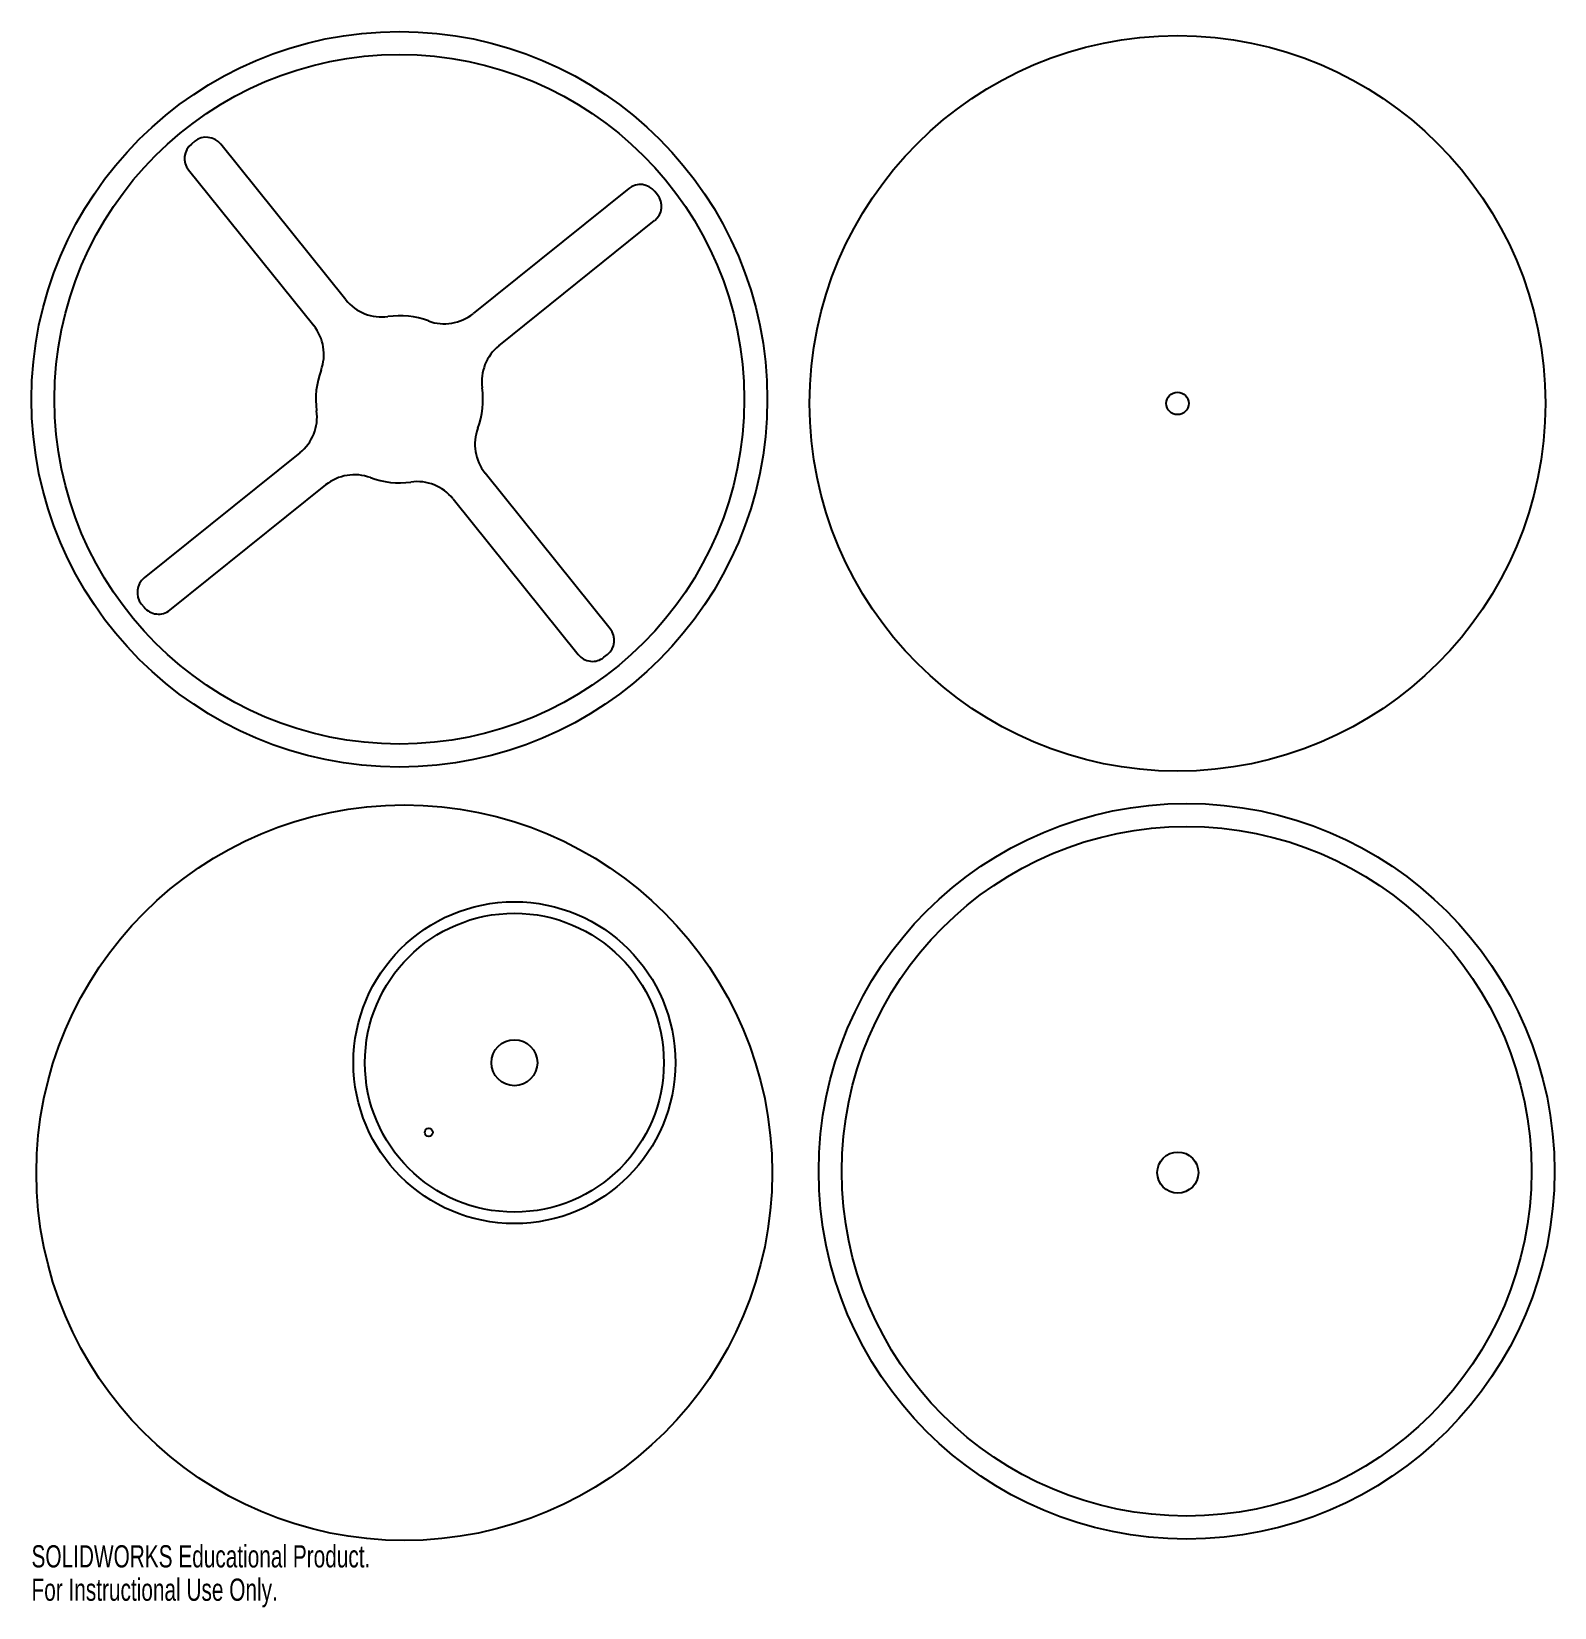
# Model space of a CAD drawing. Header units: millimetres. Extents: x -431 to -99, y -273 to 70.
import ezdxf

# ---------------------------------------------------------------- set-up
doc = ezdxf.new("R2010")
doc.units = ezdxf.units.MM
doc.styles.add('SLDTEXTSTYLE0', font='TXT', dxfattribs={"width": 0.7})

msp = doc.modelspace()

# ---------------------------------------------------------------- linework, layer by layer
at = {"color": 7, "linetype": 'Continuous', "lineweight": 25}
for p, q in [((-395.11, 46.33), (-395.85, 45.74)), ((-362.28, 11.85), (-389.49, 45.72)), ((-396.47, 40.11), (-369.25, 6.25)), ((-300.72, 36.05), (-334.59, 8.84)), ((-294.51, 34.7), (-295.1, 35.44)), ((-328.98, 1.86), (-295.12, 29.08)), ((-372.27, -21.44), (-406.13, -48.66)), ((-304.78, -59.69), (-332, -25.83)), ((-400.53, -55.63), (-366.66, -28.42)), ((-338.97, -31.43), (-311.76, -65.3)), ((-406.75, -54.28), (-406.15, -55.02)), ((-306.14, -65.91), (-305.4, -65.32))]:
    msp.add_line(p, q, dxfattribs=at)
for centre, radius in [((-350.63, -9.79), 80), ((-181.42, -10.68), 80), ((-350.63, -9.79), 75), ((-181.42, -10.68), 2.44), ((-349.56, -178.03), 80), ((-179.44, -177.71), 80), ((-179.44, -177.71), 75), ((-325.62, -154.09), 35), ((-325.62, -154.09), 32.5), ((-325.62, -154.09), 5), ((-325.62, -154.09), 5), ((-344.24, -169.24), 0.872), ((-181.35, -177.99), 4.47)]:
    msp.add_circle(centre, radius, dxfattribs=at)
for centre, radius, start, end in [((-393.35, 42.62), 4, 128.785, 218.785), ((-392.61, 43.21), 4, 38.785, 128.785), ((-298.22, 32.93), 4, 38.785, 128.785), ((-297.62, 32.2), 4, 308.785, 38.785), ((-354.48, 18.12), 10, 218.785, 277.8717), ((-350.63, -9.79), 18.17, 69.6983, 97.8717), ((-340.85, 16.63), 10, 249.6983, 308.785), ((-377.05, -0.01), 10, 339.6983, 38.785), ((-322.72, -5.93), 10, 128.785, 187.8717), ((-350.63, -9.79), 18.17, 159.6983, 187.8717), ((-350.63, -9.79), 18.17, 339.6983, 7.8717), ((-378.53, -13.65), 10, 308.785, 7.8717), ((-324.2, -19.56), 10, 159.6983, 218.785), ((-360.4, -36.21), 10, 69.6983, 128.785), ((-350.63, -9.79), 18.17, 249.6983, 277.8717), ((-346.77, -37.7), 10, 38.785, 97.8717), ((-403.63, -51.77), 4, 128.785, 218.785), ((-403.03, -52.51), 4, 218.785, 308.785), ((-307.9, -62.2), 4, 308.785, 38.785), ((-308.64, -62.79), 4, 218.785, 308.785)]:
    msp.add_arc(centre, radius, start, end, dxfattribs=at)

# ---------------------------------------------------------------- texts
at = {"color": 7, "linetype": 'Continuous', "char_height": 4.8336, "attachment_point": 1, "style": 'SLDTEXTSTYLE0'}
for s, insert in [('SOLIDWORKS Educational Product.', (-430.63, -259.05)), ('For Instructional Use Only.', (-430.63, -266.3))]:
    msp.add_mtext(s, dxfattribs=dict(at, insert=insert))

doc.saveas('drawing.dxf')
